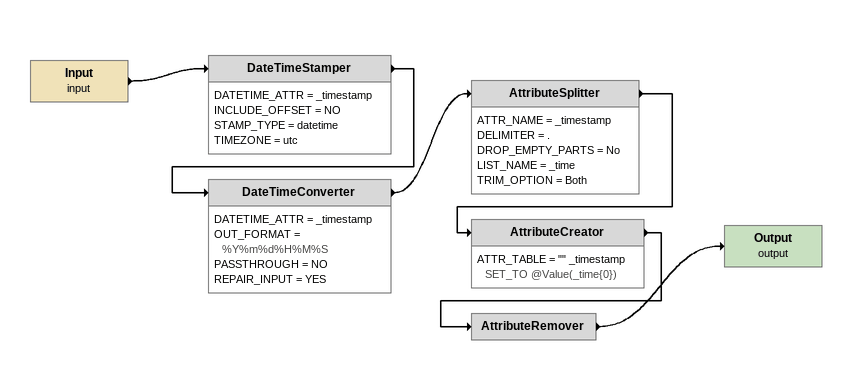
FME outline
Input (input)
    -> DateTimeStamper
DateTimeStamper
    DATETIME_ATTR = _timestamp
    INCLUDE_OFFSET = NO
    STAMP_TYPE = datetime
    TIMEZONE = utc
    -> DateTimeConverter
DateTimeConverter
    DATETIME_ATTR = _timestamp
    OUT_FORMAT = %Y%m%d%H%M%S
    PASSTHROUGH = NO
    REPAIR_INPUT = YES
    -> AttributeSplitter
AttributeSplitter
    ATTR_NAME = _timestamp
    DELIMITER = .
    DROP_EMPTY_PARTS = No
    LIST_NAME = _time
    TRIM_OPTION = Both
    -> AttributeCreator
AttributeCreator
    ATTR_TABLE = "" _timestamp SET_TO @Value(_time{0})
    -> AttributeRemover
AttributeRemover
    -> Output (output)
Output (output)
